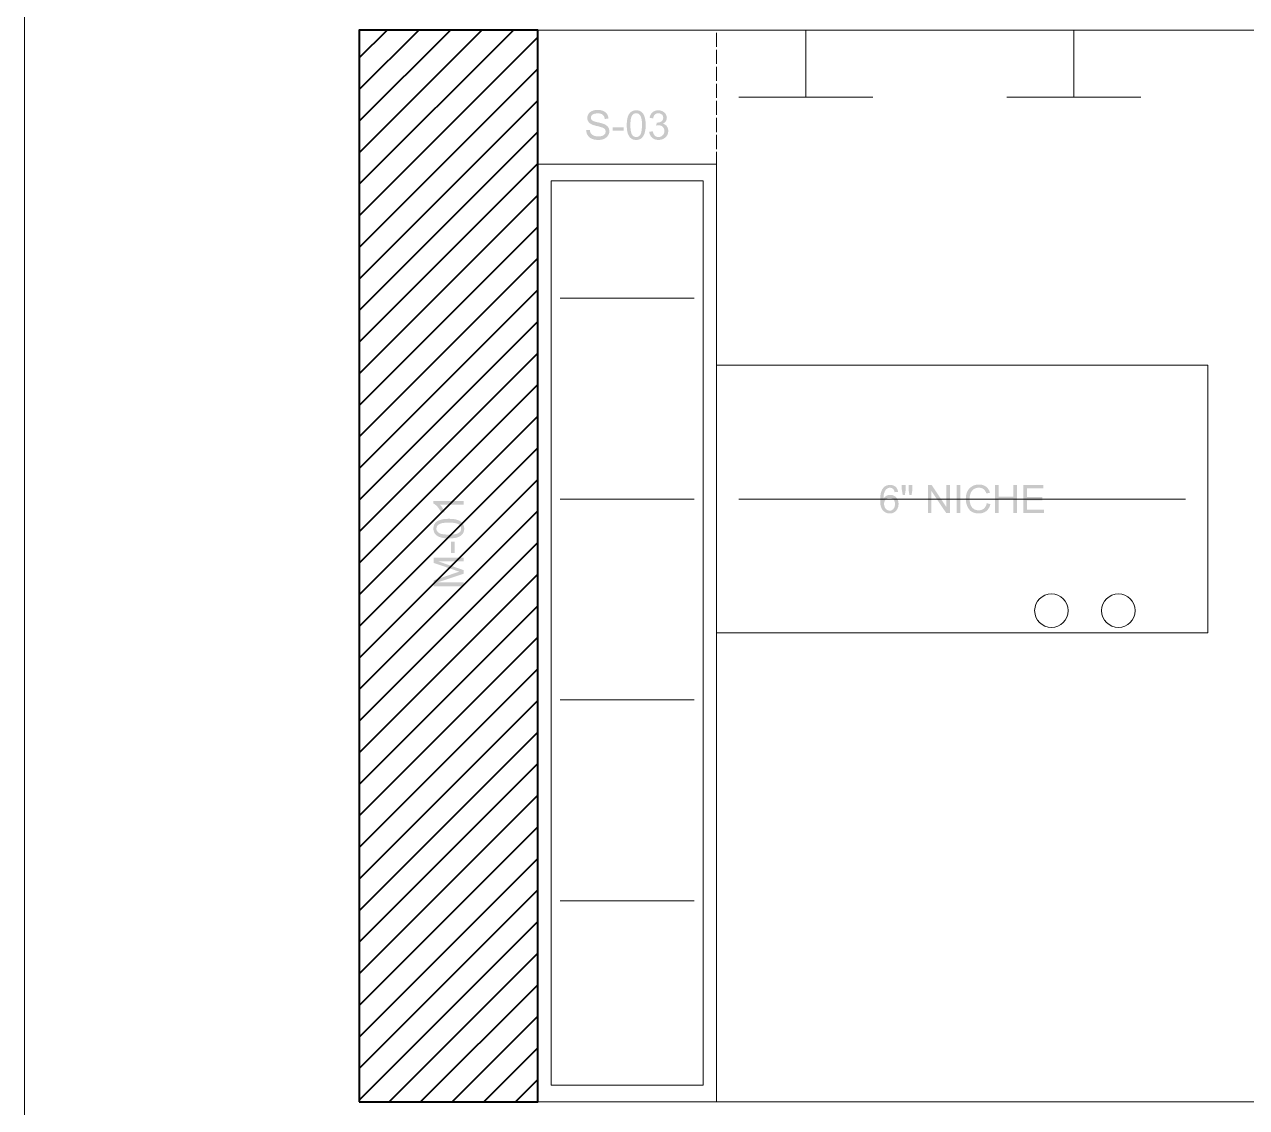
# Model space of a CAD drawing. Header units: inches. Extents: x 0 to 700, y 0 to 895.
# Drawn here: x 300 to 409.5, y 524.5 to 621.5 of the extents above; entities that cross this region are included whole.
import ezdxf

# ---------------------------------------------------------------- set-up
doc = ezdxf.new("R2010")
doc.units = ezdxf.units.IN
doc.header["$MEASUREMENT"] = 0
doc.linetypes.add('DASHED', pattern=[1.524, 1.27, -0.254])
for name, color, linetype, lineweight in [('A-ANNO-TEXT', 7, 'Continuous', 13), ('A-ELEV-LINE', 7, 'Continuous', 13), ('A-FIXT-PLMB', 7, 'Continuous', 18), ('A-GLAZ', 7, 'Continuous', 13), ('A-MILLWORK-STOR', 7, 'Continuous', 18), ('A-WALL-NEW', 7, 'Continuous', 40)]:
    doc.layers.add(name, color=color, linetype=linetype, lineweight=lineweight)

msp = doc.modelspace()

# ---------------------------------------------------------------- hatches: boundary and pattern name
at = {"layer": 'A-ANNO-TEXT'}
h = msp.add_hatch(color=7, dxfattribs=at)
h.paths.add_polyline_path([(351.98, 613.04), (351.98, 613.1), (351.96, 613.15), (351.95, 613.21), (351.93, 613.25), (351.9, 613.3), (351.87, 613.34), (351.84, 613.38), (351.8, 613.41), (351.76, 613.44), (351.72, 613.47), (351.67, 613.49), (351.61, 613.5), (351.55, 613.52), (351.49, 613.53), (351.42, 613.53), (351.35, 613.54), (351.29, 613.53), (351.23, 613.53), (351.17, 613.52), (351.11, 613.51), (351.06, 613.5), (351.01, 613.48), (350.96, 613.46), (350.92, 613.44), (350.88, 613.41), (350.85, 613.38), (350.82, 613.35), (350.79, 613.31), (350.78, 613.28), (350.76, 613.24), (350.76, 613.19), (350.75, 613.15), (350.75, 613.11), (350.76, 613.07), (350.77, 613.03), (350.78, 613), (350.8, 612.97), (350.82, 612.94), (350.85, 612.92), (350.88, 612.9), (350.92, 612.88), (350.96, 612.86), (351.01, 612.83), (351.07, 612.81), (351.13, 612.79), (351.21, 612.77), (351.29, 612.75), (351.37, 612.73), (351.53, 612.7), (351.67, 612.66), (351.79, 612.62), (351.9, 612.59), (352, 612.54), (352.09, 612.49), (352.17, 612.43), (352.25, 612.36), (352.28, 612.31), (352.31, 612.27), (352.34, 612.22), (352.36, 612.17), (352.37, 612.12), (352.39, 612.06), (352.39, 612), (352.39, 611.93), (352.39, 611.85), (352.38, 611.77), (352.36, 611.7), (352.33, 611.63), (352.29, 611.56), (352.24, 611.5), (352.19, 611.43), (352.13, 611.38), (352.06, 611.33), (351.98, 611.28), (351.91, 611.24), (351.82, 611.21), (351.73, 611.19), (351.64, 611.17), (351.54, 611.16), (351.43, 611.16), (351.3, 611.16), (351.18, 611.17), (351.06, 611.19), (350.95, 611.22), (350.85, 611.25), (350.77, 611.29), (350.68, 611.34), (350.61, 611.4), (350.55, 611.46), (350.49, 611.53), (350.44, 611.6), (350.4, 611.68), (350.37, 611.76), (350.35, 611.85), (350.33, 611.94), (350.32, 612.04), (350.65, 612.06), (350.66, 611.99), (350.67, 611.92), (350.69, 611.85), (350.72, 611.79), (350.75, 611.74), (350.79, 611.69), (350.84, 611.65), (350.89, 611.61), (350.95, 611.58), (351.01, 611.55), (351.07, 611.52), (351.13, 611.5), (351.2, 611.49), (351.27, 611.47), (351.34, 611.47), (351.42, 611.47), (351.49, 611.47), (351.56, 611.47), (351.62, 611.48), (351.68, 611.5), (351.74, 611.51), (351.79, 611.53), (351.84, 611.56), (351.89, 611.58), (351.93, 611.62), (351.96, 611.65), (351.99, 611.69), (352.02, 611.72), (352.04, 611.77), (352.05, 611.81), (352.06, 611.86), (352.06, 611.91), (352.06, 611.96), (352.05, 612.01), (352.04, 612.05), (352.02, 612.09), (351.99, 612.13), (351.96, 612.16), (351.92, 612.19), (351.88, 612.22), (351.83, 612.24), (351.77, 612.27), (351.7, 612.29), (351.63, 612.31), (351.55, 612.34), (351.46, 612.36), (351.36, 612.39), (351.25, 612.41), (351.15, 612.44), (351.05, 612.46), (350.96, 612.49), (350.87, 612.52), (350.8, 612.56), (350.73, 612.6), (350.67, 612.64), (350.62, 612.68), (350.57, 612.72), (350.54, 612.77), (350.5, 612.82), (350.47, 612.88), (350.45, 612.93), (350.44, 612.99), (350.43, 613.06), (350.43, 613.12), (350.43, 613.2), (350.44, 613.27), (350.46, 613.34), (350.49, 613.41), (350.52, 613.47), (350.56, 613.53), (350.61, 613.59), (350.67, 613.64), (350.74, 613.69), (350.8, 613.73), (350.88, 613.76), (350.96, 613.79), (351.05, 613.82), (351.14, 613.83), (351.24, 613.84), (351.34, 613.84), (351.44, 613.84), (351.54, 613.83), (351.64, 613.82), (351.73, 613.79), (351.81, 613.77), (351.89, 613.73), (351.97, 613.69), (352.03, 613.64), (352.1, 613.59), (352.15, 613.53), (352.2, 613.46), (352.24, 613.4), (352.27, 613.32), (352.29, 613.24), (352.31, 613.15), (352.31, 613.06), (351.98, 613.04)])
h.paths.add_polyline_path([(353.68, 611.98), (352.7, 611.98), (352.7, 612.3), (353.68, 612.3), (353.68, 611.98)])
h.paths.add_polyline_path([(354.8, 613.81), (354.9, 613.81), (355, 613.79), (355.09, 613.77), (355.17, 613.73), (355.25, 613.68), (355.32, 613.63), (355.38, 613.56), (355.44, 613.48), (355.49, 613.39), (355.53, 613.29), (355.57, 613.18), (355.6, 613.06), (355.62, 612.93), (355.64, 612.79), (355.65, 612.64), (355.65, 612.48), (355.65, 612.32), (355.64, 612.17), (355.62, 612.03), (355.59, 611.9), (355.56, 611.78), (355.53, 611.67), (355.48, 611.57), (355.43, 611.48), (355.37, 611.41), (355.31, 611.34), (355.24, 611.28), (355.16, 611.24), (355.08, 611.2), (354.99, 611.18), (354.9, 611.16), (354.8, 611.16), (354.7, 611.16), (354.6, 611.18), (354.51, 611.2), (354.43, 611.24), (354.36, 611.29), (354.29, 611.34), (354.22, 611.41), (354.17, 611.49), (354.12, 611.58), (354.07, 611.67), (354.04, 611.78), (354.01, 611.9), (353.99, 612.03), (353.97, 612.17), (353.96, 612.32), (353.96, 612.48), (353.96, 612.64), (353.97, 612.8), (353.99, 612.94), (354.01, 613.07), (354.04, 613.19), (354.08, 613.3), (354.12, 613.4), (354.17, 613.48), (354.23, 613.56), (354.3, 613.63), (354.37, 613.68), (354.44, 613.73), (354.52, 613.77), (354.61, 613.79), (354.7, 613.81), (354.8, 613.81)])
h.paths.add_polyline_path([(354.8, 611.42), (354.86, 611.42), (354.92, 611.43), (354.98, 611.45), (355.03, 611.48), (355.07, 611.52), (355.12, 611.56), (355.16, 611.61), (355.19, 611.67), (355.22, 611.73), (355.25, 611.81), (355.27, 611.9), (355.29, 612), (355.3, 612.1), (355.31, 612.22), (355.32, 612.35), (355.32, 612.48), (355.32, 612.58), (355.32, 612.67), (355.31, 612.75), (355.31, 612.83), (355.3, 612.91), (355.29, 612.98), (355.28, 613.04), (355.26, 613.1), (355.25, 613.16), (355.23, 613.21), (355.21, 613.26), (355.19, 613.3), (355.17, 613.34), (355.14, 613.38), (355.12, 613.41), (355.09, 613.44), (355.03, 613.49), (354.96, 613.52), (354.88, 613.54), (354.8, 613.55), (354.74, 613.55), (354.68, 613.53), (354.62, 613.51), (354.57, 613.49), (354.53, 613.45), (354.48, 613.41), (354.45, 613.36), (354.41, 613.3), (354.38, 613.23), (354.35, 613.15), (354.33, 613.06), (354.31, 612.97), (354.3, 612.86), (354.29, 612.74), (354.28, 612.62), (354.28, 612.48), (354.28, 612.39), (354.29, 612.3), (354.29, 612.21), (354.3, 612.13), (354.3, 612.06), (354.31, 611.99), (354.33, 611.93), (354.34, 611.87), (354.36, 611.81), (354.37, 611.76), (354.39, 611.71), (354.41, 611.67), (354.44, 611.63), (354.46, 611.59), (354.49, 611.56), (354.51, 611.53), (354.58, 611.48), (354.64, 611.45), (354.72, 611.43), (354.8, 611.42)])
h.paths.add_polyline_path([(357.19, 612.61), (357.25, 612.59), (357.3, 612.57), (357.35, 612.55), (357.4, 612.53), (357.44, 612.49), (357.48, 612.46), (357.52, 612.42), (357.55, 612.37), (357.61, 612.28), (357.65, 612.18), (357.67, 612.07), (357.68, 611.97), (357.67, 611.88), (357.66, 611.8), (357.64, 611.72), (357.61, 611.64), (357.58, 611.57), (357.53, 611.51), (357.48, 611.44), (357.42, 611.38), (357.35, 611.33), (357.28, 611.28), (357.21, 611.24), (357.13, 611.21), (357.06, 611.19), (356.97, 611.17), (356.89, 611.16), (356.8, 611.16), (356.72, 611.16), (356.64, 611.17), (356.56, 611.18), (356.49, 611.21), (356.42, 611.23), (356.35, 611.27), (356.29, 611.31), (356.23, 611.36), (356.18, 611.41), (356.13, 611.46), (356.09, 611.52), (356.06, 611.59), (356.03, 611.66), (356, 611.73), (355.98, 611.81), (355.97, 611.89), (356.29, 611.93), (356.3, 611.87), (356.32, 611.81), (356.34, 611.76), (356.36, 611.71), (356.38, 611.66), (356.41, 611.62), (356.44, 611.58), (356.47, 611.55), (356.5, 611.52), (356.53, 611.49), (356.57, 611.47), (356.61, 611.45), (356.66, 611.44), (356.7, 611.43), (356.75, 611.42), (356.8, 611.42), (356.86, 611.42), (356.91, 611.43), (356.96, 611.44), (357.01, 611.46), (357.05, 611.48), (357.1, 611.51), (357.14, 611.54), (357.18, 611.58), (357.22, 611.62), (357.25, 611.66), (357.27, 611.7), (357.3, 611.75), (357.31, 611.8), (357.32, 611.85), (357.33, 611.9), (357.33, 611.96), (357.33, 612.01), (357.33, 612.06), (357.31, 612.11), (357.3, 612.16), (357.28, 612.2), (357.25, 612.24), (357.23, 612.28), (357.19, 612.32), (357.16, 612.35), (357.12, 612.38), (357.08, 612.41), (357.03, 612.43), (356.98, 612.44), (356.93, 612.46), (356.88, 612.46), (356.83, 612.46), (356.78, 612.46), (356.72, 612.46), (356.66, 612.45), (356.6, 612.43), (356.64, 612.71), (356.7, 612.71), (356.75, 612.71), (356.8, 612.72), (356.84, 612.72), (356.88, 612.73), (356.92, 612.74), (356.96, 612.76), (357.01, 612.78), (357.05, 612.81), (357.09, 612.84), (357.13, 612.88), (357.16, 612.92), (357.19, 612.97), (357.2, 613.02), (357.22, 613.08), (357.22, 613.14), (357.22, 613.19), (357.21, 613.24), (357.2, 613.28), (357.19, 613.32), (357.17, 613.35), (357.15, 613.38), (357.12, 613.42), (357.09, 613.44), (357.02, 613.49), (356.95, 613.52), (356.88, 613.54), (356.79, 613.55), (356.75, 613.55), (356.7, 613.54), (356.66, 613.53), (356.62, 613.52), (356.58, 613.5), (356.54, 613.48), (356.51, 613.46), (356.48, 613.43), (356.45, 613.4), (356.42, 613.36), (356.4, 613.32), (356.38, 613.28), (356.36, 613.23), (356.35, 613.19), (356.33, 613.13), (356.33, 613.08), (356.01, 613.14), (356.02, 613.22), (356.05, 613.3), (356.07, 613.37), (356.11, 613.43), (356.14, 613.49), (356.18, 613.55), (356.23, 613.6), (356.28, 613.64), (356.33, 613.68), (356.39, 613.72), (356.45, 613.75), (356.51, 613.77), (356.58, 613.79), (356.64, 613.8), (356.71, 613.81), (356.79, 613.81), (356.87, 613.81), (356.94, 613.8), (357.01, 613.78), (357.08, 613.76), (357.15, 613.74), (357.21, 613.7), (357.27, 613.66), (357.33, 613.62), (357.38, 613.57), (357.42, 613.51), (357.46, 613.46), (357.49, 613.4), (357.51, 613.34), (357.53, 613.27), (357.54, 613.21), (357.55, 613.14), (357.54, 613.05), (357.52, 612.97), (357.5, 612.89), (357.46, 612.82), (357.41, 612.76), (357.34, 612.71), (357.27, 612.66), (357.19, 612.61), (357.19, 612.61)])
h = msp.add_hatch(color=7, dxfattribs=at)
h.paths.add_polyline_path([(376.97, 579.04), (377.02, 579.12), (377.08, 579.18), (377.15, 579.24), (377.22, 579.29), (377.3, 579.32), (377.39, 579.35), (377.47, 579.36), (377.57, 579.37), (377.64, 579.37), (377.72, 579.36), (377.79, 579.34), (377.85, 579.31), (377.92, 579.28), (377.98, 579.24), (378.04, 579.2), (378.09, 579.14), (378.14, 579.08), (378.19, 579.02), (378.22, 578.96), (378.25, 578.88), (378.28, 578.81), (378.29, 578.73), (378.3, 578.65), (378.31, 578.56), (378.3, 578.48), (378.29, 578.39), (378.28, 578.31), (378.25, 578.23), (378.22, 578.16), (378.19, 578.09), (378.14, 578.02), (378.09, 577.96), (378.04, 577.9), (377.98, 577.85), (377.91, 577.8), (377.84, 577.77), (377.77, 577.74), (377.69, 577.72), (377.61, 577.71), (377.52, 577.71), (377.43, 577.71), (377.35, 577.72), (377.27, 577.74), (377.19, 577.77), (377.12, 577.81), (377.04, 577.86), (376.98, 577.91), (376.91, 577.97), (376.85, 578.05), (376.8, 578.13), (376.76, 578.23), (376.72, 578.34), (376.69, 578.47), (376.67, 578.61), (376.66, 578.76), (376.66, 578.92), (376.66, 579.08), (376.67, 579.23), (376.69, 579.37), (376.71, 579.51), (376.75, 579.63), (376.79, 579.74), (376.83, 579.84), (376.89, 579.93), (376.95, 580), (377.01, 580.07), (377.09, 580.13), (377.17, 580.18), (377.25, 580.21), (377.35, 580.24), (377.44, 580.26), (377.55, 580.26), (377.62, 580.26), (377.69, 580.25), (377.75, 580.24), (377.81, 580.22), (377.87, 580.2), (377.92, 580.17), (377.98, 580.14), (378.03, 580.11), (378.07, 580.06), (378.11, 580.02), (378.15, 579.97), (378.18, 579.91), (378.21, 579.85), (378.23, 579.78), (378.25, 579.71), (378.26, 579.64), (377.96, 579.61), (377.93, 579.71), (377.9, 579.79), (377.86, 579.85), (377.81, 579.91), (377.75, 579.95), (377.69, 579.98), (377.61, 580), (377.53, 580.01), (377.48, 580.01), (377.42, 579.99), (377.37, 579.98), (377.31, 579.95), (377.27, 579.92), (377.22, 579.88), (377.17, 579.83), (377.13, 579.78), (377.09, 579.71), (377.06, 579.64), (377.03, 579.56), (377, 579.47), (376.98, 579.38), (376.97, 579.27), (376.96, 579.16), (376.96, 579.04), (376.97, 579.04)])
h.paths.add_polyline_path([(377.52, 577.96), (377.57, 577.96), (377.62, 577.97), (377.66, 577.98), (377.71, 578), (377.75, 578.03), (377.79, 578.06), (377.83, 578.09), (377.86, 578.13), (377.89, 578.17), (377.92, 578.22), (377.94, 578.27), (377.96, 578.32), (377.97, 578.37), (377.98, 578.43), (377.99, 578.48), (377.99, 578.54), (377.99, 578.6), (377.98, 578.66), (377.97, 578.71), (377.96, 578.76), (377.94, 578.81), (377.92, 578.86), (377.89, 578.9), (377.86, 578.94), (377.82, 578.98), (377.79, 579.01), (377.75, 579.04), (377.71, 579.06), (377.66, 579.08), (377.61, 579.09), (377.56, 579.1), (377.51, 579.1), (377.46, 579.1), (377.41, 579.09), (377.36, 579.08), (377.32, 579.07), (377.27, 579.04), (377.23, 579.02), (377.19, 578.99), (377.16, 578.95), (377.12, 578.91), (377.09, 578.87), (377.07, 578.83), (377.05, 578.78), (377.03, 578.73), (377.02, 578.68), (377.01, 578.62), (377.01, 578.56), (377.01, 578.5), (377.02, 578.44), (377.03, 578.38), (377.05, 578.33), (377.07, 578.28), (377.09, 578.23), (377.12, 578.18), (377.15, 578.14), (377.19, 578.09), (377.23, 578.06), (377.27, 578.03), (377.32, 578), (377.36, 577.98), (377.41, 577.97), (377.46, 577.96), (377.52, 577.96)])
h.paths.add_polyline_path([(379.55, 579.84), (379.47, 579.36), (379.28, 579.36), (379.2, 579.84), (379.2, 580.25), (379.55, 580.25), (379.55, 579.84)])
h.paths.add_polyline_path([(378.95, 579.84), (378.87, 579.36), (378.68, 579.36), (378.6, 579.84), (378.6, 580.25), (378.95, 580.25), (378.95, 579.84)])
h.paths.add_polyline_path([(382.91, 577.75), (382.57, 577.75), (381.26, 579.71), (381.25, 579.71), (381.25, 577.75), (380.94, 577.75), (380.94, 580.25), (381.28, 580.25), (382.58, 578.29), (382.59, 578.29), (382.59, 580.25), (382.91, 580.25), (382.91, 577.75)])
h.paths.add_polyline_path([(383.84, 577.75), (383.51, 577.75), (383.51, 580.25), (383.84, 580.25), (383.84, 577.75)])
h.paths.add_polyline_path([(386.54, 578.54), (386.51, 578.44), (386.48, 578.35), (386.44, 578.26), (386.39, 578.18), (386.34, 578.1), (386.29, 578.03), (386.23, 577.97), (386.16, 577.91), (386.09, 577.87), (386.02, 577.82), (385.94, 577.79), (385.86, 577.76), (385.78, 577.74), (385.69, 577.72), (385.6, 577.71), (385.51, 577.71), (385.36, 577.71), (385.22, 577.73), (385.09, 577.76), (384.98, 577.8), (384.87, 577.86), (384.77, 577.92), (384.69, 578), (384.61, 578.09), (384.55, 578.19), (384.49, 578.29), (384.44, 578.4), (384.4, 578.52), (384.37, 578.63), (384.35, 578.76), (384.34, 578.88), (384.33, 579.02), (384.34, 579.16), (384.35, 579.3), (384.38, 579.43), (384.42, 579.55), (384.46, 579.66), (384.52, 579.77), (384.59, 579.87), (384.66, 579.95), (384.75, 580.03), (384.84, 580.1), (384.94, 580.16), (385.04, 580.21), (385.15, 580.25), (385.26, 580.27), (385.38, 580.29), (385.51, 580.29), (385.6, 580.29), (385.69, 580.28), (385.77, 580.27), (385.85, 580.25), (385.93, 580.22), (386, 580.19), (386.07, 580.15), (386.14, 580.11), (386.2, 580.06), (386.25, 580), (386.31, 579.94), (386.36, 579.88), (386.4, 579.81), (386.44, 579.73), (386.47, 579.65), (386.5, 579.56), (386.17, 579.49), (386.15, 579.55), (386.13, 579.61), (386.1, 579.66), (386.07, 579.71), (386.04, 579.76), (386, 579.8), (385.97, 579.84), (385.93, 579.88), (385.88, 579.91), (385.84, 579.94), (385.79, 579.96), (385.74, 579.98), (385.68, 579.99), (385.63, 580), (385.57, 580.01), (385.51, 580.01), (385.41, 580.01), (385.32, 579.99), (385.23, 579.97), (385.15, 579.94), (385.07, 579.9), (385, 579.86), (384.94, 579.8), (384.89, 579.74), (384.84, 579.67), (384.79, 579.6), (384.76, 579.51), (384.73, 579.43), (384.71, 579.33), (384.69, 579.23), (384.68, 579.13), (384.68, 579.02), (384.68, 578.89), (384.69, 578.78), (384.71, 578.67), (384.73, 578.57), (384.76, 578.47), (384.8, 578.39), (384.85, 578.31), (384.9, 578.24), (384.96, 578.18), (385.02, 578.13), (385.08, 578.09), (385.15, 578.05), (385.23, 578.03), (385.31, 578.01), (385.39, 577.99), (385.48, 577.99), (385.55, 577.99), (385.62, 578), (385.68, 578.01), (385.74, 578.03), (385.8, 578.05), (385.86, 578.08), (385.91, 578.11), (385.96, 578.15), (386, 578.19), (386.04, 578.24), (386.08, 578.29), (386.11, 578.35), (386.14, 578.41), (386.17, 578.48), (386.19, 578.55), (386.21, 578.63), (386.54, 578.54)])
h.paths.add_polyline_path([(388.92, 577.75), (388.59, 577.75), (388.59, 578.93), (387.29, 578.93), (387.29, 577.75), (386.96, 577.75), (386.96, 580.25), (387.29, 580.25), (387.29, 579.22), (388.59, 579.22), (388.59, 580.25), (388.92, 580.25), (388.92, 577.75)])
h.paths.add_polyline_path([(391.34, 577.75), (389.48, 577.75), (389.48, 580.25), (391.29, 580.25), (391.29, 579.95), (389.81, 579.95), (389.81, 579.19), (391.19, 579.19), (391.19, 578.89), (389.81, 578.89), (389.81, 578.05), (391.34, 578.05), (391.34, 577.75)])
h = msp.add_hatch(color=7, dxfattribs=at)
h.paths.add_polyline_path([(339.35, 573.76), (339.35, 573.42), (337.09, 573.42), (337.09, 573.41), (339.35, 572.63), (339.35, 572.31), (337.05, 571.54), (337.05, 571.53), (339.35, 571.53), (339.35, 571.19), (336.65, 571.19), (336.65, 571.72), (338.56, 572.36), (338.64, 572.39), (338.71, 572.41), (338.77, 572.43), (338.82, 572.45), (338.87, 572.46), (338.91, 572.47), (338.94, 572.48), (338.96, 572.49), (338.96, 572.49), (338.88, 572.52), (338.77, 572.55), (338.66, 572.59), (338.53, 572.64), (336.65, 573.28), (336.65, 573.76), (339.35, 573.76)])
h.paths.add_polyline_path([(338.54, 575.18), (338.54, 574.16), (338.21, 574.16), (338.21, 575.18), (338.54, 575.18)])
h.paths.add_polyline_path([(336.64, 576.35), (336.64, 576.45), (336.66, 576.55), (336.69, 576.65), (336.72, 576.73), (336.77, 576.81), (336.83, 576.88), (336.9, 576.95), (336.98, 577.01), (337.07, 577.06), (337.18, 577.1), (337.29, 577.14), (337.41, 577.17), (337.55, 577.2), (337.69, 577.21), (337.85, 577.22), (338.02, 577.23), (338.19, 577.22), (338.35, 577.21), (338.49, 577.2), (338.63, 577.17), (338.75, 577.14), (338.86, 577.1), (338.97, 577.05), (339.06, 577), (339.14, 576.94), (339.2, 576.87), (339.26, 576.8), (339.31, 576.72), (339.35, 576.64), (339.37, 576.55), (339.39, 576.45), (339.4, 576.35), (339.39, 576.24), (339.37, 576.14), (339.35, 576.05), (339.31, 575.96), (339.26, 575.88), (339.2, 575.81), (339.13, 575.75), (339.05, 575.69), (338.96, 575.64), (338.86, 575.59), (338.74, 575.55), (338.62, 575.52), (338.49, 575.5), (338.34, 575.48), (338.19, 575.47), (338.02, 575.47), (337.85, 575.47), (337.69, 575.48), (337.55, 575.5), (337.41, 575.53), (337.29, 575.56), (337.17, 575.6), (337.07, 575.64), (336.98, 575.7), (336.9, 575.76), (336.83, 575.82), (336.77, 575.89), (336.72, 575.97), (336.69, 576.06), (336.66, 576.15), (336.64, 576.24), (336.64, 576.35)])
h.paths.add_polyline_path([(339.12, 576.35), (339.12, 576.41), (339.11, 576.47), (339.09, 576.53), (339.06, 576.58), (339.02, 576.63), (338.98, 576.67), (338.93, 576.71), (338.86, 576.75), (338.79, 576.78), (338.71, 576.81), (338.62, 576.83), (338.52, 576.85), (338.41, 576.87), (338.29, 576.88), (338.16, 576.88), (338.02, 576.89), (337.92, 576.89), (337.82, 576.88), (337.74, 576.88), (337.65, 576.87), (337.58, 576.86), (337.5, 576.85), (337.44, 576.84), (337.37, 576.83), (337.32, 576.81), (337.26, 576.79), (337.22, 576.77), (337.17, 576.75), (337.13, 576.73), (337.09, 576.7), (337.06, 576.68), (337.02, 576.65), (337, 576.62), (336.97, 576.58), (336.95, 576.55), (336.94, 576.51), (336.93, 576.47), (336.92, 576.43), (336.91, 576.39), (336.91, 576.34), (336.91, 576.28), (336.93, 576.22), (336.95, 576.16), (336.98, 576.11), (337.01, 576.06), (337.06, 576.02), (337.11, 575.98), (337.17, 575.94), (337.24, 575.91), (337.32, 575.88), (337.42, 575.86), (337.52, 575.84), (337.63, 575.83), (337.75, 575.82), (337.88, 575.81), (338.02, 575.81), (338.12, 575.81), (338.21, 575.81), (338.3, 575.82), (338.38, 575.82), (338.46, 575.83), (338.53, 575.84), (338.6, 575.85), (338.66, 575.87), (338.71, 575.88), (338.77, 575.9), (338.82, 575.92), (338.86, 575.94), (338.91, 575.97), (338.94, 575.99), (338.98, 576.02), (339.01, 576.05), (339.04, 576.08), (339.06, 576.11), (339.08, 576.15), (339.09, 576.18), (339.11, 576.22), (339.12, 576.26), (339.12, 576.3), (339.12, 576.35)])
h.paths.add_polyline_path([(339.35, 578.81), (339.35, 578.48), (337.24, 578.48), (337.3, 578.42), (337.35, 578.35), (337.4, 578.27), (337.46, 578.19), (337.5, 578.1), (337.55, 578.01), (337.6, 577.92), (337.64, 577.82), (337.32, 577.82), (337.25, 577.95), (337.17, 578.08), (337.09, 578.19), (337.01, 578.3), (336.92, 578.39), (336.83, 578.47), (336.74, 578.54), (336.64, 578.6), (336.64, 578.81), (339.35, 578.81)])
at = {"layer": 'A-WALL-NEW'}
h = msp.add_hatch(dxfattribs=at)
h.set_pattern_fill('ANSI31', scale=16)
h.paths.add_polyline_path([(330, 525), (346, 525), (346, 621), (330, 621)])

# ---------------------------------------------------------------- linework, layer by layer
at = {"layer": 'A-ELEV-LINE'}
for p, q in [((330, 621), (530, 621)), ((330, 525), (530, 525))]:
    msp.add_line(p, q, dxfattribs=at)
for points in [[(300, 0), (700, 0), (700, 895), (300, 895)], [(330, 525), (530, 525), (530, 621), (330, 621)]]:
    msp.add_lwpolyline(points, close=True, dxfattribs=at)
at = {"layer": 'A-FIXT-PLMB'}
for p, q in [((370, 621), (370, 615)), ((394, 621), (394, 615)), ((364, 615), (376, 615)), ((388, 615), (400, 615))]:
    msp.add_line(p, q, dxfattribs=at)
msp.add_lwpolyline([(362, 567), (406, 567), (406, 591), (362, 591)], close=True, dxfattribs=at)
for centre in [(392, 569), (398, 569)]:
    msp.add_ellipse(centre, major_axis=(1.5, 0), ratio=1, dxfattribs=at)
at = {"layer": 'A-GLAZ', "linetype": 'DASHED'}
msp.add_line((362, 525), (362, 621), dxfattribs=at)
at = {"layer": 'A-MILLWORK-STOR'}
for p, q in [((348, 597), (360, 597)), ((348, 579), (360, 579)), ((364, 579), (404, 579)), ((348, 561), (360, 561)), ((348, 543), (360, 543))]:
    msp.add_line(p, q, dxfattribs=at)
for points in [[(346, 525), (362, 525), (362, 609), (346, 609)], [(347.2, 526.5), (360.8, 526.5), (360.8, 607.5), (347.2, 607.5)]]:
    msp.add_lwpolyline(points, close=True, dxfattribs=at)
at = {"layer": 'A-WALL-NEW'}
msp.add_lwpolyline([(330, 525), (346, 525), (346, 621), (330, 621)], close=True, dxfattribs=at)
at = {"layer": 'Defpoints'}
for p in [(330, 621), (346, 621), (346, 621), (330, 525)]:
    msp.add_point(p, dxfattribs=at)

doc.saveas('drawing.dxf')
